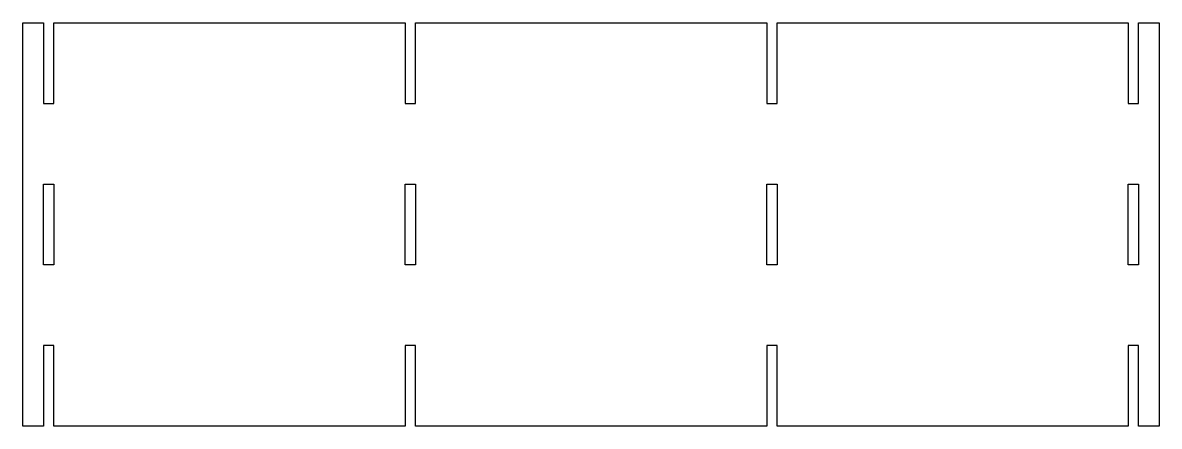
# Model space of a CAD drawing. Extents: x -543 to 557, y -206 to 184.
import ezdxf

# ---------------------------------------------------------------- set-up
doc = ezdxf.new("R2010")
doc.units = 0
doc.layers.get('0').update_dxf_attribs({"linetype": 'CONTINUOUS'})

msp = doc.modelspace()

# ---------------------------------------------------------------- linework, layer by layer
at = {"color": 7, "linetype": 'CONTINUOUS'}
for p, q in [((-542.9, 184.2), (-522.9, 184.2)), ((-542.9, -205.8), (-542.9, 184.2)), ((-522.9, 184.2), (-522.9, 106.2)), ((-512.9, 184.2), (-172.9, 184.2)), ((-512.9, 106.2), (-512.9, 184.2)), ((-172.9, 184.2), (-172.9, 106.2)), ((-162.9, 184.2), (177.1, 184.2)), ((-162.9, 106.2), (-162.9, 184.2)), ((177.1, 184.2), (177.1, 106.2)), ((187.1, 184.2), (527.1, 184.2)), ((187.1, 106.2), (187.1, 184.2)), ((527.1, 184.2), (527.1, 106.2)), ((537.1, 184.2), (557.1, 184.2)), ((537.1, 106.2), (537.1, 184.2)), ((557.1, 184.2), (557.1, -205.8)), ((-522.9, 106.2), (-512.9, 106.2)), ((-172.9, 106.2), (-162.9, 106.2)), ((177.1, 106.2), (187.1, 106.2)), ((527.1, 106.2), (537.1, 106.2)), ((-522.9, -49.8), (-522.9, 28.2)), ((-522.9, 28.2), (-512.9, 28.2)), ((-512.9, 28.2), (-512.9, -49.8)), ((-172.9, -49.8), (-172.9, 28.2)), ((-172.9, 28.2), (-162.9, 28.2)), ((-162.9, 28.2), (-162.9, -49.8)), ((177.1, -49.8), (177.1, 28.2)), ((177.1, 28.2), (187.1, 28.2)), ((187.1, 28.2), (187.1, -49.8)), ((527.1, -49.8), (527.1, 28.2)), ((527.1, 28.2), (537.1, 28.2)), ((537.1, 28.2), (537.1, -49.8)), ((-512.9, -49.8), (-522.9, -49.8)), ((-162.9, -49.8), (-172.9, -49.8)), ((187.1, -49.8), (177.1, -49.8)), ((537.1, -49.8), (527.1, -49.8)), ((-522.9, -127.8), (-522.9, -205.8)), ((-512.9, -127.8), (-522.9, -127.8)), ((-512.9, -205.8), (-512.9, -127.8)), ((-172.9, -127.8), (-172.9, -205.8)), ((-162.9, -127.8), (-172.9, -127.8)), ((-162.9, -205.8), (-162.9, -127.8)), ((177.1, -127.8), (177.1, -205.8)), ((187.1, -127.8), (177.1, -127.8)), ((187.1, -205.8), (187.1, -127.8)), ((527.1, -127.8), (527.1, -205.8)), ((537.1, -127.8), (527.1, -127.8)), ((537.1, -205.8), (537.1, -127.8)), ((-522.9, -205.8), (-542.9, -205.8)), ((-172.9, -205.8), (-512.9, -205.8)), ((177.1, -205.8), (-162.9, -205.8)), ((527.1, -205.8), (187.1, -205.8)), ((557.1, -205.8), (537.1, -205.8))]:
    msp.add_line(p, q, dxfattribs=at)

doc.saveas('drawing.dxf')
